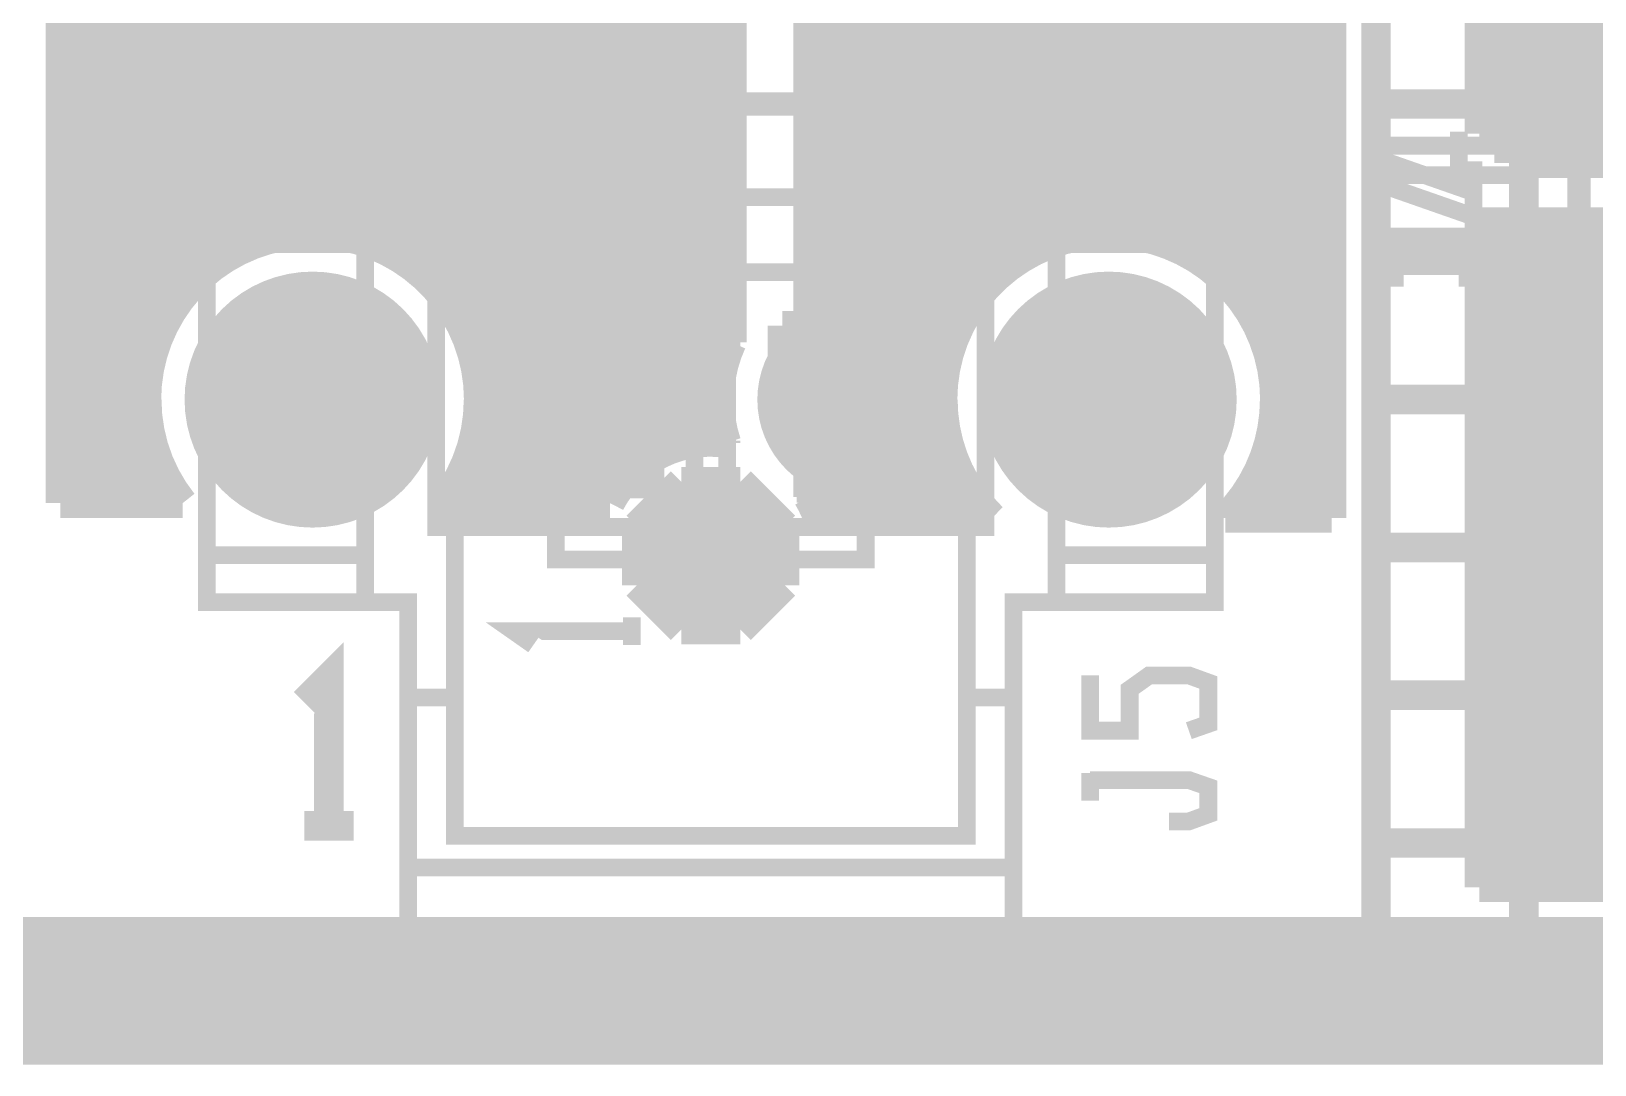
# Model space of a CAD drawing. Extents: x -1 to 101, y -64 to 41.
# Drawn here: x 60.84 to 74.27, y -0.64 to 8.24 of the extents above; entities that cross this region are included whole.
import ezdxf

# ---------------------------------------------------------------- set-up
doc = ezdxf.new("R2010")
doc.units = 0
doc.header["$MEASUREMENT"] = 0
doc.layers.get('0').update_dxf_attribs({"linetype": 'CONTINUOUS'})
for name, color, linetype in [('22-313-0_AST', 7, 'CONTINUOUS'), ('22-313-0_BOT', 7, 'CONTINUOUS'), ('22-313-0_DRD', 2, 'CONTINUOUS'), ('22-313-0_SMB', 4, 'CONTINUOUS'), ('22-313-0_SMT', 3, 'CONTINUOUS'), ('22-313-0_SST', 10, 'CONTINUOUS'), ('22-313-0_TOP', 14, 'CONTINUOUS'), ('THRUHOLE_NPT', 12, 'CONTINUOUS'), ('THRUHOLE_TAP', 11, 'CONTINUOUS')]:
    doc.layers.add(name, color=color, linetype=linetype)

# ---------------------------------------------------------------- blocks, each defined once
blk = doc.blocks.new('ROUND_13')
at = {"const_width": 0.65024}
blk.add_lwpolyline([(-0.32512, 0, 1), (0.32512, 0, 1)], format="xyb", close=True, dxfattribs=at)
blk = doc.blocks.new('ROUND_16')
at = {"const_width": 0.84963}
blk.add_lwpolyline([(-0.424814, 0, 1), (0.424814, 0, 1)], format="xyb", close=True, dxfattribs=at)
blk = doc.blocks.new('SQUARE_17')
blk.add_solid([(0.84963, 0.84963), (0.84963, -0.84963), (-0.84963, 0.84963), (-0.84963, -0.84963)])
blk = doc.blocks.new('ROUND_22')
at = {"const_width": 1.09982}
blk.add_lwpolyline([(-0.54991, 0, 1), (0.54991, 0, 1)], format="xyb", close=True, dxfattribs=at)
blk = doc.blocks.new('ROUND_43')
at = {"const_width": 0.35052}
blk.add_lwpolyline([(-0.17526, 0, 1), (0.17526, 0, 1)], format="xyb", close=True, dxfattribs=at)
blk = doc.blocks.new('ROUND_60')
at = {"const_width": 0.10033}
blk.add_lwpolyline([(-0.050164, 0, 1), (0.050164, 0, 1)], format="xyb", close=True, dxfattribs=at)
blk = doc.blocks.new('ROUND_11')
at = {"const_width": 0.59944}
blk.add_lwpolyline([(-0.29972, 0, 1), (0.29972, 0, 1)], format="xyb", close=True, dxfattribs=at)
blk = doc.blocks.new('ROUND_33')
at = {"const_width": 0.8001}
blk.add_lwpolyline([(-0.40005, 0, 1), (0.40005, 0, 1)], format="xyb", close=True, dxfattribs=at)

msp = doc.modelspace()

# ---------------------------------------------------------------- linework, layer by layer
at = {"layer": '22-313-0_AST'}
for points, const_width in [([(0, 39.99992), (0, 0), (99.949, 0), (99.949, 39.99992), (0, 39.99992)], 1.27), ([(61.087, 12.7), (69.342, 12.7), (69.342, 7.62), (61.087, 7.62), (61.087, 12.7)], 0.20066), ([(74.13498, 2.1844), (79.53502, 2.1844), (79.53502, 11.7856), (74.13498, 11.7856), (74.13498, 2.1844)], 0.20066), ([(73.2282, 7.12724), (73.2282, 6.65226), (72.55256, 6.88848), (72.55256, 7.00786), (73.56856, 7.00786)], 0.1524), ([(63.70574, 6.41604), (62.3443, 6.41604), (62.3443, 3.74396), (62.3443, 3.3401), (63.70574, 3.3401), (63.70574, 6.8199), (62.3443, 6.8199), (62.3443, 6.41604)], 0.1524), ([(63.70574, 6.8199), (69.64426, 6.8199)], 0.1524), ([(69.64426, 6.41604), (71.0057, 6.41604), (71.0057, 6.8199), (69.64426, 6.8199), (69.64426, 3.3401), (69.27596, 3.3401), (69.27596, 2.51968), (68.87464, 2.51968), (68.87464, 1.33096), (64.47536, 1.33096), (64.47536, 2.51968), (64.07404, 2.51968), (64.07404, 1.05918), (69.27596, 1.05918), (69.27596, 2.51968)], 0.1524), ([(71.0057, 3.74396), (71.0057, 6.41604)], 0.1524), ([(72.55256, 6.28904), (72.55256, 6.05028)], 0.1524), ([(64.47536, 2.51968), (64.47536, 3.98526), (64.31534, 3.98526), (64.31534, 6.17474), (69.03466, 6.17474), (69.03466, 3.98526), (68.87464, 3.98526), (68.00596, 3.98526), (66.8147, 3.98526), (66.8147, 4.8641), (66.8147, 5.46354), (66.5353, 5.46354), (66.5353, 4.8641), (66.8147, 4.8641)], 0.1524), ([(66.5353, 5.46354), (66.5353, 6.17474)], 0.1524), ([(66.8147, 5.46354), (66.8147, 6.17474)], 0.1524), ([(73.2282, 5.87248), (73.39838, 5.87248), (73.56856, 5.93344), (73.56856, 6.16966), (73.39838, 6.22808), (72.55256, 6.22808)], 0.1524), ([(65.10782, 4.7625), (65.74282, 4.7625), (65.74282, 5.3975), (65.59296, 5.24764), (65.25768, 5.24764), (65.10782, 5.3975), (65.10782, 4.7625), (65.25768, 4.91236), (65.25768, 5.24764)], 0.1524), ([(65.74282, 5.3975), (65.10782, 5.3975)], 0.1524), ([(68.09232, 4.91236), (68.24218, 4.7625), (67.60718, 4.7625), (67.75704, 4.91236), (68.09232, 4.91236), (68.09232, 5.24764), (68.24218, 5.3975), (67.60718, 5.3975), (67.75704, 5.24764), (68.09232, 5.24764)], 0.1524), ([(67.60718, 5.3975), (67.60718, 4.7625)], 0.1524), ([(68.24218, 5.3975), (68.24218, 4.7625)], 0.1524), ([(65.59296, 4.91236), (65.59296, 5.24764)], 0.1524), ([(67.75704, 4.91236), (67.75704, 5.24764)], 0.1524), ([(65.74282, 4.7625), (65.59296, 4.91236), (65.25768, 4.91236)], 0.1524), ([(64.47536, 3.98526), (65.34404, 3.98526), (66.5353, 3.98526), (66.5353, 4.8641)], 0.1524), ([(68.00596, 3.98526), (68.00596, 3.70586), (65.34404, 3.70586), (65.34404, 3.98526)], 0.1524), ([(68.87464, 2.51968), (68.87464, 3.98526)], 0.1524), ([(63.70574, 3.74396), (62.3443, 3.74396)], 0.1524), ([(69.64426, 3.74396), (71.0057, 3.74396), (71.0057, 3.3401), (69.64426, 3.3401)], 0.1524), ([(64.07404, 2.51968), (64.07404, 3.3401), (63.70574, 3.3401)], 0.1524), ([(63.39332, 1.41732), (63.39332, 2.68732), (63.1825, 2.4765)], 0.254), ([(70.78218, 2.2352), (70.94982, 2.29362), (70.94982, 2.64922), (70.78218, 2.71018), (70.44182, 2.71018), (70.27418, 2.5908), (70.27418, 2.2352), (69.93382, 2.2352), (69.93382, 2.71018)], 0.1524), ([(69.93382, 1.87198), (69.93382, 1.63322)], 0.1524), ([(70.612, 1.45542), (70.78218, 1.45542), (70.94982, 1.51638), (70.94982, 1.7526), (70.78218, 1.81102), (69.93382, 1.81102)], 0.1524), ([(63.60668, 1.41732), (63.1825, 1.41732)], 0.254), ([(69.27596, 1.05918), (69.27596, 0.48006), (64.07404, 0.48006), (64.07404, 1.05918)], 0.1524)]:
    msp.add_lwpolyline(points, dxfattribs=dict(at, const_width=const_width))
at = {"layer": '22-313-0_BOT', "const_width": 0.254}
for points in [[(96.139, 24.511), (91.186, 24.511), (91.186, 15.748), (86.233, 10.795), (86.233, 8.255), (84.582, 6.604), (73.279, 6.604), (73.279, 0.889)], [(90.424, 24.511), (83.947, 24.511), (83.947, 18.161), (79.756, 13.97), (73.279, 13.97), (73.279, 7.366)], [(73.5076, 13.97), (73.5076, 7.366)], [(73.7362, 13.97), (73.7362, 7.366)], [(73.9648, 13.97), (73.9648, 7.366)], [(74.1934, 13.97), (74.1934, 7.366)], [(61.1378, 12.319), (61.1378, 4.191)], [(61.3156, 12.319), (61.3156, 4.191)], [(61.5442, 12.319), (61.5442, 4.191)], [(61.7728, 12.319), (61.7728, 4.191)], [(62.0014, 12.319), (62.0014, 5.76072)], [(62.23, 12.319), (62.23, 6.07314)], [(62.4586, 12.319), (62.4586, 6.26364)], [(62.6872, 12.319), (62.6872, 6.3881)], [(62.9158, 12.319), (62.9158, 6.4643)], [(63.1444, 12.319), (63.1444, 6.5024)], [(63.373, 12.319), (63.373, 6.5024)], [(63.6016, 12.319), (63.6016, 6.4643)], [(63.8302, 12.319), (63.8302, 6.38556)], [(64.0588, 12.319), (64.0588, 6.25856)], [(64.2874, 12.319), (64.2874, 6.06298)], [(64.516, 12.319), (64.516, 5.74548)], [(64.7446, 12.319), (64.7446, 4.191)], [(64.9732, 12.319), (64.9732, 4.191)], [(65.2018, 12.319), (65.2018, 4.191)], [(65.4304, 12.319), (65.4304, 4.191)], [(65.659, 12.319), (65.659, 4.191)], [(65.8876, 12.319), (65.8876, 4.31546)], [(66.1162, 12.319), (66.1162, 4.53898)], [(66.3448, 12.319), (66.3448, 4.65836)], [(66.5734, 12.319), (66.5734, 4.70916)], [(66.802, 12.319), (66.802, 5.43306)], [(66.85534, 12.319), (66.85534, 5.57276)], [(67.51066, 12.319), (67.51066, 4.24434)], [(67.5386, 12.319), (67.5386, 4.19354)], [(67.7672, 12.319), (67.7672, 4.064)], [(67.9958, 12.319), (67.9958, 4.064)], [(68.2244, 12.319), (68.2244, 4.064)], [(68.453, 12.319), (68.453, 4.064)], [(68.6816, 12.319), (68.6816, 5.27558)], [(68.9102, 12.319), (68.9102, 5.87502)], [(69.1388, 12.319), (69.1388, 6.13918)], [(69.3674, 12.319), (69.3674, 6.30682)], [(69.596, 12.319), (69.596, 6.41604)], [(69.8246, 12.319), (69.8246, 6.47954)], [(70.0532, 12.319), (70.0532, 6.50494)], [(70.2818, 12.319), (70.2818, 6.49478)], [(70.5104, 9.398), (70.5104, 6.44398)], [(70.739, 9.398), (70.739, 6.35254)], [(70.9676, 9.398), (70.9676, 6.20776)], [(71.1962, 9.398), (71.1962, 5.98678)], [(71.4248, 9.398), (71.4248, 5.59562)], [(71.6534, 9.398), (71.6534, 4.064)], [(71.882, 9.398), (71.882, 4.064)], [(72.009, 9.398), (72.009, 4.064)], [(66.85534, 8.3058), (61.1378, 8.3058)], [(72.009, 8.3312), (67.51066, 8.3312)], [(85.2424, 8.2804), (73.279, 8.2804)], [(66.85534, 8.0772), (61.1378, 8.0772)], [(72.009, 8.1026), (67.51066, 8.1026)], [(85.0138, 8.0518), (73.279, 8.0518)], [(66.85534, 7.8486), (61.1378, 7.8486)], [(72.009, 7.874), (67.51066, 7.874)], [(84.7852, 7.8232), (73.279, 7.8232)], [(66.85534, 7.62), (61.1378, 7.62)], [(72.009, 7.6454), (67.51066, 7.6454)], [(84.5566, 7.5946), (73.279, 7.5946)], [(72.009, 7.4168), (67.51066, 7.4168)], [(66.85534, 7.3914), (61.1378, 7.3914)], [(73.406, 7.366), (73.279, 7.366)], [(84.328, 7.366), (73.406, 7.366)], [(66.85534, 7.1628), (61.1378, 7.1628)], [(72.009, 7.1882), (67.51066, 7.1882)], [(66.85534, 6.9342), (61.1378, 6.9342)], [(72.009, 6.9596), (67.51066, 6.9596)], [(72.009, 6.731), (67.51066, 6.731)], [(66.85534, 6.7056), (61.1378, 6.7056)], [(73.5076, 6.604), (73.5076, 0.889)], [(73.7362, 6.604), (73.7362, 0.889)], [(73.9648, 6.604), (73.9648, 0.889)], [(74.1934, 6.604), (74.1934, 0.889)], [(62.96406, 6.477), (61.1378, 6.477)], [(66.85534, 6.477), (63.54318, 6.477)], [(69.98462, 6.5024), (67.51066, 6.5024)], [(72.009, 6.5024), (70.20306, 6.5024)], [(90.424, 6.3754), (73.279, 6.3754)], [(62.43574, 6.2484), (61.1378, 6.2484)], [(66.85534, 6.2484), (64.0715, 6.2484)], [(69.31406, 6.2738), (67.51066, 6.2738)], [(72.009, 6.2738), (70.87616, 6.2738)], [(90.424, 6.1468), (73.279, 6.1468)], [(62.18174, 6.0198), (61.1378, 6.0198)], [(66.85534, 6.0198), (64.32804, 6.0198)], [(69.04482, 6.0452), (67.51066, 6.0452)], [(72.009, 6.0452), (71.1454, 6.0452)], [(90.424, 5.9182), (73.279, 5.9182)], [(62.01664, 5.7912), (61.1378, 5.7912)], [(66.85534, 5.7912), (64.4906, 5.7912)], [(68.8721, 5.8166), (67.51066, 5.8166)], [(72.009, 5.8166), (71.31558, 5.8166)], [(90.424, 5.6896), (73.279, 5.6896)], [(61.9125, 5.5626), (61.1378, 5.5626)], [(66.85026, 5.5626), (64.59728, 5.5626)], [(68.76034, 5.588), (67.51066, 5.588)], [(72.009, 5.588), (71.42734, 5.588)], [(90.424, 5.461), (73.279, 5.461)], [(61.849, 5.334), (61.1378, 5.334)], [(66.77406, 5.334), (64.65824, 5.334)], [(68.6943, 5.3594), (67.51066, 5.3594)], [(72.009, 5.3594), (71.49338, 5.3594)], [(68.6689, 5.1308), (67.51066, 5.1308)], [(72.009, 5.1308), (71.51878, 5.1308)], [(90.424, 5.2324), (73.279, 5.2324)], [(61.82868, 5.1054), (61.1378, 5.1054)], [(66.74866, 5.1054), (64.6811, 5.1054)], [(90.424, 5.0038), (73.279, 5.0038)], [(61.84138, 4.8768), (61.1378, 4.8768)], [(66.7639, 4.8768), (64.66586, 4.8768)], [(68.67906, 4.9022), (67.51066, 4.9022)], [(68.6816, 4.88442), (68.6816, 4.064)], [(72.009, 4.9022), (71.50862, 4.9022)], [(66.802, 4.72694), (66.802, 4.70662)], [(90.424, 4.7752), (73.279, 4.7752)], [(61.89472, 4.6482), (61.1378, 4.6482)], [(66.31686, 4.6482), (64.61252, 4.6482)], [(68.72732, 4.6736), (67.51066, 4.6736)], [(72.009, 4.6736), (71.4629, 4.6736)], [(68.81622, 4.445), (67.51066, 4.445)], [(72.009, 4.445), (71.37146, 4.445)], [(71.4248, 4.56438), (71.4248, 4.064)], [(90.424, 4.5466), (73.279, 4.5466)], [(61.9887, 4.4196), (61.1378, 4.4196)], [(62.0014, 4.39674), (62.0014, 4.191)], [(64.516, 4.41452), (64.516, 4.191)], [(65.97396, 4.4196), (64.51854, 4.4196)], [(90.424, 4.318), (73.279, 4.318)], [(62.13856, 4.191), (61.1378, 4.191)], [(65.80886, 4.191), (64.36868, 4.191)], [(68.95846, 4.2164), (67.5259, 4.2164)], [(68.9102, 4.28498), (68.9102, 4.064)], [(71.1962, 4.17322), (71.1962, 4.064)], [(72.009, 4.2164), (71.22922, 4.2164)], [(69.09308, 4.064), (67.59448, 4.064)], [(72.009, 4.064), (71.0946, 4.064)], [(90.424, 4.0894), (73.279, 4.0894)], [(90.424, 3.8608), (73.279, 3.8608)], [(90.424, 3.6322), (73.279, 3.6322)], [(90.424, 3.4036), (73.279, 3.4036)], [(90.424, 3.175), (73.279, 3.175)], [(90.424, 2.9464), (73.279, 2.9464)], [(90.424, 2.7178), (73.279, 2.7178)], [(90.424, 2.4892), (73.279, 2.4892)], [(90.424, 2.2606), (73.279, 2.2606)], [(90.424, 2.032), (73.279, 2.032)], [(90.424, 1.8034), (73.279, 1.8034)], [(90.424, 1.5748), (73.279, 1.5748)], [(90.424, 1.3462), (73.279, 1.3462)], [(90.424, 1.1176), (73.279, 1.1176)], [(90.424, 0.889), (73.279, 0.889)]]:
    msp.add_lwpolyline(points, dxfattribs=at)
for points in [[(63.25362, 6.50748, 0.4142136), (61.82614, 5.08)], [(64.6811, 5.08, 0.4142136), (63.25362, 6.50748)], [(70.09384, 6.50748, 0.4142136), (68.66636, 5.08)], [(71.52132, 5.08, 0.4142136), (70.09384, 6.50748)], [(66.85534, 5.57276, 0.1083726), (66.74727, 5.08)], [(61.82868, 5.08, 0.1698742), (62.13944, 4.1917)], [(64.36868, 4.191, 0.1698743), (64.67969, 5.08)], [(66.74866, 5.08, 0.0807832), (66.80926, 4.70735)], [(68.6689, 5.08, 0.200877), (69.0939, 4.06483)], [(71.0946, 4.064, 0.200877), (71.51994, 5.08)], [(66.675, 4.71678, 0.2793737), (65.80886, 4.191)], [(66.80708, 4.70662, 0.0339242), (66.675, 4.71559)], [(67.59448, 4.064, 0.0510734), (67.50949, 4.24363)]]:
    msp.add_lwpolyline(points, format="xyb", dxfattribs=at)
at = {"layer": '22-313-0_DRD'}
for points, const_width in [([(0, 39.99992), (0, 0), (99.949, 0), (99.949, 39.99992), (0, 39.99992)], 1.27), ([(72.39, 10.16), (72.39, 7.62)], 0.254), ([(73.66, 10.16), (73.66, 7.62)], 0.254), ([(72.39, 8.89), (72.39, 6.35)], 0.254), ([(73.66, 8.89), (73.66, 6.35)], 0.254), ([(73.66, 8.89), (73.66, 6.35)], 0.254), ([(72.39, 7.62), (72.39, 5.08)], 0.254), ([(74.93, 7.62), (72.39, 7.62)], 0.254), ([(74.93, 7.62), (72.39, 7.62)], 0.254), ([(72.39, 7.62), (74.93, 7.62)], 0.254), ([(73.66, 7.62), (73.66, 5.08)], 0.254), ([(76.2, 7.62), (73.66, 7.62)], 0.254), ([(73.66, 7.62), (73.66, 5.08)], 0.254), ([(76.2, 7.62), (73.66, 7.62)], 0.254), ([(74.93, 6.35), (72.39, 6.35)], 0.254), ([(72.39, 6.35), (72.39, 3.81)], 0.254), ([(74.93, 6.35), (72.39, 6.35)], 0.254), ([(72.39, 6.35), (74.93, 6.35)], 0.254), ([(76.2, 6.35), (73.66, 6.35)], 0.254), ([(73.66, 6.35), (73.66, 3.81)], 0.254), ([(73.66, 6.35), (76.2, 6.35)], 0.254), ([(62.99962, 5.715), (62.61862, 5.334)], 0.254), ([(63.50762, 5.715), (62.99962, 5.715)], 0.254), ([(63.88862, 5.334), (63.50762, 5.715)], 0.254), ([(64.79032, 5.715), (64.79032, 5.08)], 0.254), ([(65.42532, 5.715), (64.79032, 5.715)], 0.254), ([(65.42532, 4.445), (65.42532, 5.715)], 0.254), ([(67.28968, 5.715), (67.28968, 5.08)], 0.254), ([(67.92468, 5.715), (67.28968, 5.715)], 0.254), ([(67.92468, 4.445), (67.92468, 5.715)], 0.254), ([(69.83984, 5.715), (69.45884, 5.334)], 0.254), ([(70.34784, 5.715), (69.83984, 5.715)], 0.254), ([(70.72884, 5.334), (70.34784, 5.715)], 0.254), ([(62.99962, 5.461), (62.99962, 5.334)], 0.254), ([(63.12662, 5.461), (62.99962, 5.461)], 0.254), ([(63.12662, 5.334), (63.12662, 5.461)], 0.254), ([(63.38062, 5.461), (63.38062, 5.334)], 0.254), ([(63.50762, 5.461), (63.38062, 5.461)], 0.254), ([(63.50762, 5.334), (63.50762, 5.461)], 0.254), ([(69.83984, 5.461), (69.83984, 5.334)], 0.254), ([(69.96684, 5.461), (69.83984, 5.461)], 0.254), ([(69.96684, 5.334), (69.96684, 5.461)], 0.254), ([(70.22084, 5.461), (70.22084, 5.334)], 0.254), ([(70.34784, 5.461), (70.22084, 5.461)], 0.254), ([(70.34784, 5.334), (70.34784, 5.461)], 0.254), ([(62.61862, 5.334), (62.61862, 4.826)], 0.254), ([(62.99962, 5.334), (63.12662, 5.334)], 0.254), ([(63.38062, 5.334), (63.50762, 5.334)], 0.254), ([(63.88862, 4.826), (63.88862, 5.334)], 0.254), ([(69.45884, 5.334), (69.45884, 4.826)], 0.254), ([(69.83984, 5.334), (69.96684, 5.334)], 0.254), ([(70.22084, 5.334), (70.34784, 5.334)], 0.254), ([(70.72884, 4.826), (70.72884, 5.334)], 0.254), ([(64.79032, 5.08), (66.06032, 5.08)], 0.254), ([(66.06032, 5.08), (66.06032, 4.445)], 0.254), ([(67.28968, 5.08), (68.55968, 5.08)], 0.254), ([(68.55968, 5.08), (68.55968, 4.445)], 0.254), ([(72.39, 5.08), (74.93, 5.08)], 0.254), ([(74.93, 5.08), (72.39, 5.08)], 0.254), ([(72.39, 5.08), (72.39, 2.54)], 0.254), ([(74.93, 5.08), (72.39, 5.08)], 0.254), ([(73.66, 5.08), (76.2, 5.08)], 0.254), ([(73.66, 5.08), (73.66, 2.54)], 0.254), ([(63.12662, 4.699), (62.87262, 4.953)], 0.254), ([(63.63462, 4.953), (63.38062, 4.699)], 0.254), ([(69.96684, 4.699), (69.71284, 4.953)], 0.254), ([(70.47484, 4.953), (70.22084, 4.699)], 0.254), ([(62.61862, 4.826), (62.99962, 4.445)], 0.254), ([(63.50762, 4.445), (63.88862, 4.826)], 0.254), ([(69.45884, 4.826), (69.83984, 4.445)], 0.254), ([(70.34784, 4.445), (70.72884, 4.826)], 0.254), ([(63.38062, 4.699), (63.12662, 4.699)], 0.254), ([(70.22084, 4.699), (69.96684, 4.699)], 0.254), ([(62.99962, 4.445), (63.50762, 4.445)], 0.254), ([(66.06032, 4.445), (65.42532, 4.445)], 0.254), ([(68.55968, 4.445), (67.92468, 4.445)], 0.254), ([(69.83984, 4.445), (70.34784, 4.445)], 0.254), ([(66.421, 4.37388), (66.04, 3.99288)], 0.254), ([(66.929, 4.37388), (66.421, 4.37388)], 0.254), ([(67.31, 3.99288), (66.929, 4.37388)], 0.254), ([(66.04, 3.99288), (66.04, 3.48488)], 0.254), ([(67.31, 3.48488), (67.31, 3.99288)], 0.254), ([(72.39, 3.81), (74.93, 3.81)], 0.254), ([(74.93, 3.81), (72.39, 3.81)], 0.254), ([(72.39, 3.81), (72.39, 1.27)], 0.254), ([(74.93, 3.81), (72.39, 3.81)], 0.254), ([(73.66, 3.81), (73.66, 1.27)], 0.254), ([(66.04, 3.48488), (66.421, 3.10388)], 0.254), ([(66.929, 3.10388), (67.31, 3.48488)], 0.254), ([(66.421, 3.10388), (66.929, 3.10388)], 0.254), ([(72.39, 2.54), (74.93, 2.54)], 0.254), ([(74.93, 2.54), (72.39, 2.54)], 0.254), ([(72.39, 2.54), (72.39, 0)], 0.254), ([(74.93, 2.54), (72.39, 2.54)], 0.254), ([(73.66, 2.54), (73.66, 0)], 0.254), ([(73.66, 2.54), (73.66, 0)], 0.254), ([(76.2, 2.54), (73.66, 2.54)], 0.254), ([(72.39, 1.27), (74.93, 1.27)], 0.254), ([(74.93, 1.27), (72.39, 1.27)], 0.254), ([(76.2, 1.27), (73.66, 1.27)], 0.254), ([(72.39, 0), (74.93, 0)], 0.254), ([(73.66, 0), (76.2, 0)], 0.254)]:
    msp.add_lwpolyline(points, dxfattribs=dict(at, const_width=const_width))
at = {"layer": '22-313-0_SMB', "const_width": 0.254}
for points in [[(89.916, 24.13), (84.582, 24.13), (84.582, 17.907), (79.883, 13.208), (74.041, 13.208), (74.041, 8.001)], [(91.567, 24.003), (91.567, 15.367), (86.614, 10.414), (86.614, 7.62), (85.217, 6.223), (73.914, 6.223), (73.914, 1.143)], [(74.1426, 13.208), (74.1426, 8.001)], [(74.3712, 13.208), (74.3712, 8.001)], [(84.5312, 8.3312), (74.041, 8.3312)], [(84.3026, 8.1026), (74.041, 8.1026)], [(84.201, 8.001), (74.041, 8.001)], [(74.0156, 6.223), (74.0156, 1.143)], [(74.2442, 6.223), (74.2442, 1.143)], [(89.916, 6.0452), (73.914, 6.0452)], [(89.916, 5.8166), (73.914, 5.8166)], [(89.916, 5.588), (73.914, 5.588)], [(89.916, 5.3594), (73.914, 5.3594)], [(89.916, 5.1308), (73.914, 5.1308)], [(89.916, 4.9022), (73.914, 4.9022)], [(89.916, 4.6736), (73.914, 4.6736)], [(89.916, 4.445), (73.914, 4.445)], [(89.916, 4.2164), (73.914, 4.2164)], [(89.916, 3.9878), (73.914, 3.9878)], [(89.916, 3.7592), (73.914, 3.7592)], [(89.916, 3.5306), (73.914, 3.5306)], [(89.916, 3.302), (73.914, 3.302)], [(89.916, 3.0734), (73.914, 3.0734)], [(89.916, 2.8448), (73.914, 2.8448)], [(89.916, 2.6162), (73.914, 2.6162)], [(89.916, 2.3876), (73.914, 2.3876)], [(89.916, 2.159), (73.914, 2.159)], [(89.916, 1.9304), (73.914, 1.9304)], [(89.916, 1.7018), (73.914, 1.7018)], [(89.916, 1.4732), (73.914, 1.4732)], [(89.916, 1.2446), (73.914, 1.2446)], [(89.916, 1.143), (73.914, 1.143)]]:
    msp.add_lwpolyline(points, dxfattribs=at)
at = {"layer": '22-313-0_SST'}
for points, const_width in [([(61.087, 12.7), (69.342, 12.7), (69.342, 7.62), (61.087, 7.62), (61.087, 12.7)], 0.20066), ([(74.13498, 2.1844), (79.53502, 2.1844), (79.53502, 11.7856), (74.13498, 11.7856), (74.13498, 2.1844)], 0.20066), ([(73.1012, 7.38124), (73.1012, 6.90626), (72.42556, 7.14248), (72.42556, 7.26186), (73.44156, 7.26186)], 0.1524), ([(63.70574, 6.41604), (62.3443, 6.41604), (62.3443, 3.74396), (62.3443, 3.3401), (63.70574, 3.3401), (63.70574, 6.8199), (62.3443, 6.8199), (62.3443, 6.41604)], 0.1524), ([(63.70574, 6.8199), (69.64426, 6.8199)], 0.1524), ([(69.64426, 6.41604), (71.0057, 6.41604), (71.0057, 6.8199), (69.64426, 6.8199), (69.64426, 3.3401), (69.27596, 3.3401), (69.27596, 2.51968), (68.87464, 2.51968), (68.87464, 1.33096), (64.47536, 1.33096), (64.47536, 2.51968), (64.07404, 2.51968), (64.07404, 1.05918), (69.27596, 1.05918), (69.27596, 2.51968)], 0.1524), ([(72.42556, 6.54304), (72.42556, 6.30428)], 0.1524), ([(71.0057, 3.74396), (71.0057, 6.41604)], 0.1524), ([(73.1012, 6.12648), (73.27138, 6.12648), (73.44156, 6.18744), (73.44156, 6.42366), (73.27138, 6.48208), (72.42556, 6.48208)], 0.1524), ([(64.47536, 2.51968), (64.47536, 3.98526), (64.31534, 3.98526), (64.31534, 6.17474), (69.03466, 6.17474), (69.03466, 3.98526), (68.87464, 3.98526), (68.00596, 3.98526), (66.8147, 3.98526), (66.8147, 4.8641), (66.8147, 5.46354), (66.5353, 5.46354), (66.5353, 4.8641), (66.8147, 4.8641)], 0.1524), ([(66.5353, 5.46354), (66.5353, 6.17474)], 0.1524), ([(66.8147, 5.46354), (66.8147, 6.17474)], 0.1524), ([(65.10782, 4.7625), (65.74282, 4.7625), (65.74282, 5.3975), (65.59296, 5.24764), (65.25768, 5.24764), (65.10782, 5.3975), (65.10782, 4.7625), (65.25768, 4.91236), (65.25768, 5.24764)], 0.1524), ([(65.74282, 5.3975), (65.10782, 5.3975)], 0.1524), ([(68.09232, 4.91236), (68.24218, 4.7625), (67.60718, 4.7625), (67.75704, 4.91236), (68.09232, 4.91236), (68.09232, 5.24764), (68.24218, 5.3975), (67.60718, 5.3975), (67.75704, 5.24764), (68.09232, 5.24764)], 0.1524), ([(67.60718, 5.3975), (67.60718, 4.7625)], 0.1524), ([(68.24218, 5.3975), (68.24218, 4.7625)], 0.1524), ([(65.59296, 4.91236), (65.59296, 5.24764)], 0.1524), ([(67.75704, 4.91236), (67.75704, 5.24764)], 0.1524), ([(65.74282, 4.7625), (65.59296, 4.91236), (65.25768, 4.91236)], 0.1524), ([(64.47536, 3.98526), (65.34404, 3.98526), (66.5353, 3.98526), (66.5353, 4.8641)], 0.1524), ([(68.00596, 3.98526), (68.00596, 3.70586), (65.34404, 3.70586), (65.34404, 3.98526)], 0.1524), ([(68.87464, 2.51968), (68.87464, 3.98526)], 0.1524), ([(63.70574, 3.74396), (62.3443, 3.74396)], 0.1524), ([(69.64426, 3.74396), (71.0057, 3.74396), (71.0057, 3.3401), (69.64426, 3.3401)], 0.1524), ([(64.07404, 2.51968), (64.07404, 3.3401), (63.70574, 3.3401)], 0.1524), ([(65.99682, 3.20802), (65.99682, 2.9718)], 0.1524), ([(65.99682, 3.09118), (64.98082, 3.09118), (65.151, 2.9718)], 0.1524), ([(70.78218, 2.2352), (70.94982, 2.29362), (70.94982, 2.64922), (70.78218, 2.71018), (70.44182, 2.71018), (70.27418, 2.5908), (70.27418, 2.2352), (69.93382, 2.2352), (69.93382, 2.71018)], 0.1524), ([(69.93382, 1.87198), (69.93382, 1.63322)], 0.1524), ([(70.612, 1.45542), (70.78218, 1.45542), (70.94982, 1.51638), (70.94982, 1.7526), (70.78218, 1.81102), (69.93382, 1.81102)], 0.1524), ([(69.27596, 1.05918), (69.27596, 0.48006), (64.07404, 0.48006), (64.07404, 1.05918)], 0.1524)]:
    msp.add_lwpolyline(points, dxfattribs=dict(at, const_width=const_width))
at = {"layer": '22-313-0_TOP'}
for points, const_width in [([(96.901, 24.511), (91.186, 24.511), (91.186, 15.748), (86.233, 10.795), (86.233, 8.255), (84.455, 6.477), (73.279, 6.477), (73.279, 0.889)], 0.254), ([(73.533, 12.37234), (73.533, 7.112)], 0.254), ([(73.7616, 12.37234), (73.7616, 7.112)], 0.254), ([(73.9902, 12.37234), (73.9902, 7.112)], 0.254), ([(74.2188, 12.37234), (74.2188, 7.112)], 0.254), ([(61.087, 12.319), (61.087, 4.318)], 0.254), ([(61.3156, 12.319), (61.3156, 4.191)], 0.254), ([(61.34862, 12.319), (61.34862, 7.93242)], 0.254), ([(69.3674, 12.319), (69.3674, 6.30682)], 0.254), ([(69.596, 12.319), (69.596, 6.41604)], 0.254), ([(69.8246, 12.319), (69.8246, 6.47954)], 0.254), ([(70.0532, 12.319), (70.0532, 6.50494)], 0.254), ([(70.2818, 12.319), (70.2818, 6.49478)], 0.254), ([(64.10452, 7.93242), (64.10452, 10.16)], 0.254), ([(69.23024, 10.11174), (69.23024, 7.98322)], 0.254), ([(70.5104, 9.398), (70.5104, 6.44398)], 0.254), ([(70.739, 9.398), (70.739, 6.35254)], 0.254), ([(70.9676, 9.398), (70.9676, 6.20776)], 0.254), ([(71.1962, 9.398), (71.1962, 5.98678)], 0.254), ([(71.4248, 9.398), (71.4248, 5.59562)], 0.254), ([(71.6534, 9.398), (71.6534, 4.064)], 0.254), ([(71.882, 9.398), (71.882, 4.064)], 0.254), ([(72.009, 9.398), (72.009, 4.064)], 0.254), ([(68.23456, 9.11098), (67.92468, 8.8011), (67.92468, 5.08)], 0.3048), ([(68.23456, 7.98322), (68.23456, 9.11098)], 0.254), ([(61.34862, 8.3058), (61.087, 8.3058)], 0.254), ([(72.009, 8.3312), (69.23024, 8.3312)], 0.254), ([(85.217, 8.255), (73.533, 8.255)], 0.254), ([(61.34862, 8.0772), (61.087, 8.0772)], 0.254), ([(72.009, 8.1026), (69.23024, 8.1026)], 0.254), ([(69.23024, 7.98322), (67.51066, 7.98322)], 0.254), ([(67.51066, 7.98322), (67.51066, 4.24434)], 0.254), ([(67.5386, 7.98322), (67.5386, 4.19354)], 0.254), ([(67.7672, 7.98322), (67.7672, 4.064)], 0.254), ([(67.9958, 7.98322), (67.9958, 4.064)], 0.254), ([(68.2244, 7.98322), (68.2244, 4.064)], 0.254), ([(68.453, 7.98322), (68.453, 4.064)], 0.254), ([(68.6816, 7.98322), (68.6816, 5.27558)], 0.254), ([(68.9102, 7.98322), (68.9102, 5.87502)], 0.254), ([(69.1388, 7.98322), (69.1388, 6.13918)], 0.254), ([(84.9884, 8.0264), (73.533, 8.0264)], 0.254), ([(66.85534, 7.8486), (61.087, 7.8486)], 0.254), ([(66.85534, 7.93242), (61.34862, 7.93242)], 0.254), ([(61.5442, 7.93242), (61.5442, 4.191)], 0.254), ([(61.7728, 7.93242), (61.7728, 4.191)], 0.254), ([(62.0014, 7.93242), (62.0014, 5.76072)], 0.254), ([(62.23, 7.93242), (62.23, 6.07314)], 0.254), ([(62.4586, 7.93242), (62.4586, 6.26364)], 0.254), ([(62.6872, 7.93242), (62.6872, 6.3881)], 0.254), ([(62.9158, 7.93242), (62.9158, 6.4643)], 0.254), ([(63.1444, 7.93242), (63.1444, 6.5024)], 0.254), ([(63.373, 7.93242), (63.373, 6.5024)], 0.254), ([(63.6016, 7.93242), (63.6016, 6.4643)], 0.254), ([(63.8302, 7.93242), (63.8302, 6.38556)], 0.254), ([(64.0588, 7.93242), (64.0588, 6.25856)], 0.254), ([(64.2874, 7.93242), (64.2874, 6.06298)], 0.254), ([(64.516, 7.93242), (64.516, 5.74548)], 0.254), ([(64.7446, 7.93242), (64.7446, 4.191)], 0.254), ([(64.9732, 7.93242), (64.9732, 4.191)], 0.254), ([(65.2018, 7.93242), (65.2018, 4.191)], 0.254), ([(65.4304, 7.93242), (65.4304, 4.191)], 0.254), ([(65.659, 7.93242), (65.659, 4.191)], 0.254), ([(65.8876, 7.93242), (65.8876, 4.31546)], 0.254), ([(66.1162, 7.93242), (66.1162, 4.53898)], 0.254), ([(66.3448, 7.93242), (66.3448, 4.65836)], 0.254), ([(66.5734, 7.93242), (66.5734, 4.70916)], 0.254), ([(66.802, 7.93242), (66.802, 5.43306)], 0.254), ([(66.85534, 7.93242), (66.85534, 5.57276)], 0.254), ([(72.009, 7.874), (67.51066, 7.874)], 0.254), ([(84.7598, 7.7978), (73.533, 7.7978)], 0.254), ([(66.85534, 7.62), (61.087, 7.62)], 0.254), ([(72.009, 7.6454), (67.51066, 7.6454)], 0.254), ([(84.5312, 7.5692), (73.533, 7.5692)], 0.254), ([(72.009, 7.4168), (67.51066, 7.4168)], 0.254), ([(66.85534, 7.3914), (61.087, 7.3914)], 0.254), ([(84.3026, 7.3406), (73.533, 7.3406)], 0.254), ([(66.85534, 7.1628), (61.087, 7.1628)], 0.254), ([(72.009, 7.1882), (67.51066, 7.1882)], 0.254), ([(76.327, 7.112), (73.533, 7.112)], 0.254), ([(66.85534, 6.9342), (61.087, 6.9342)], 0.254), ([(72.009, 6.9596), (67.51066, 6.9596)], 0.254), ([(72.009, 6.731), (67.51066, 6.731)], 0.254), ([(66.85534, 6.7056), (61.087, 6.7056)], 0.254), ([(62.96406, 6.477), (61.087, 6.477)], 0.254), ([(66.85534, 6.477), (63.54318, 6.477)], 0.254), ([(69.98462, 6.5024), (67.51066, 6.5024)], 0.254), ([(72.009, 6.5024), (70.20306, 6.5024)], 0.254), ([(73.5076, 6.477), (73.5076, 0.889)], 0.254), ([(73.7362, 6.477), (73.7362, 0.889)], 0.254), ([(73.9648, 6.477), (73.9648, 0.889)], 0.254), ([(74.1934, 6.477), (74.1934, 0.889)], 0.254), ([(90.424, 6.3754), (73.279, 6.3754)], 0.254), ([(62.43574, 6.2484), (61.087, 6.2484)], 0.254), ([(66.85534, 6.2484), (64.0715, 6.2484)], 0.254), ([(69.31406, 6.2738), (67.51066, 6.2738)], 0.254), ([(72.009, 6.2738), (70.87616, 6.2738)], 0.254), ([(90.424, 6.1468), (73.279, 6.1468)], 0.254), ([(62.18174, 6.0198), (61.087, 6.0198)], 0.254), ([(66.85534, 6.0198), (64.32804, 6.0198)], 0.254), ([(69.04482, 6.0452), (67.51066, 6.0452)], 0.254), ([(72.009, 6.0452), (71.1454, 6.0452)], 0.254), ([(90.424, 5.9182), (73.279, 5.9182)], 0.254), ([(62.01664, 5.7912), (61.087, 5.7912)], 0.254), ([(66.85534, 5.7912), (64.4906, 5.7912)], 0.254), ([(68.8721, 5.8166), (67.51066, 5.8166)], 0.254), ([(72.009, 5.8166), (71.31558, 5.8166)], 0.254), ([(90.424, 5.6896), (73.279, 5.6896)], 0.254), ([(61.9125, 5.5626), (61.087, 5.5626)], 0.254), ([(66.85026, 5.5626), (64.59728, 5.5626)], 0.254), ([(68.76034, 5.588), (67.51066, 5.588)], 0.254), ([(72.009, 5.588), (71.42734, 5.588)], 0.254), ([(90.424, 5.461), (73.279, 5.461)], 0.254), ([(61.849, 5.334), (61.087, 5.334)], 0.254), ([(66.77406, 5.334), (64.65824, 5.334)], 0.254), ([(68.6943, 5.3594), (67.51066, 5.3594)], 0.254), ([(72.009, 5.3594), (71.49338, 5.3594)], 0.254), ([(68.6689, 5.1308), (67.51066, 5.1308)], 0.254), ([(72.009, 5.1308), (71.51878, 5.1308)], 0.254), ([(90.424, 5.2324), (73.279, 5.2324)], 0.254), ([(61.82868, 5.1054), (61.087, 5.1054)], 0.254), ([(66.74866, 5.1054), (64.6811, 5.1054)], 0.254), ([(90.424, 5.0038), (73.279, 5.0038)], 0.254), ([(61.84138, 4.8768), (61.087, 4.8768)], 0.254), ([(66.7639, 4.8768), (64.66586, 4.8768)], 0.254), ([(68.67906, 4.9022), (67.51066, 4.9022)], 0.254), ([(68.6816, 4.88442), (68.6816, 4.064)], 0.254), ([(72.009, 4.9022), (71.50862, 4.9022)], 0.254), ([(66.802, 4.72694), (66.802, 4.70662)], 0.254), ([(90.424, 4.7752), (73.279, 4.7752)], 0.254), ([(61.89472, 4.6482), (61.087, 4.6482)], 0.254), ([(66.31686, 4.6482), (64.61252, 4.6482)], 0.254), ([(68.72732, 4.6736), (67.51066, 4.6736)], 0.254), ([(72.009, 4.6736), (71.4629, 4.6736)], 0.254), ([(68.81622, 4.445), (67.51066, 4.445)], 0.254), ([(72.009, 4.445), (71.37146, 4.445)], 0.254), ([(71.4248, 4.56438), (71.4248, 4.064)], 0.254), ([(90.424, 4.5466), (73.279, 4.5466)], 0.254), ([(61.9887, 4.4196), (61.087, 4.4196)], 0.254), ([(61.087, 4.318), (61.087, 4.191)], 0.254), ([(62.0014, 4.39674), (62.0014, 4.191)], 0.254), ([(64.516, 4.41452), (64.516, 4.191)], 0.254), ([(65.97396, 4.4196), (64.51854, 4.4196)], 0.254), ([(90.424, 4.318), (73.279, 4.318)], 0.254), ([(62.13856, 4.191), (61.087, 4.191)], 0.254), ([(65.80886, 4.191), (64.36868, 4.191)], 0.254), ([(68.95846, 4.2164), (67.5259, 4.2164)], 0.254), ([(68.9102, 4.28498), (68.9102, 4.064)], 0.254), ([(71.1962, 4.17322), (71.1962, 4.064)], 0.254), ([(72.009, 4.2164), (71.22922, 4.2164)], 0.254), ([(69.09308, 4.064), (67.59448, 4.064)], 0.254), ([(72.009, 4.064), (71.0946, 4.064)], 0.254), ([(90.424, 4.0894), (73.279, 4.0894)], 0.254), ([(90.424, 3.8608), (73.279, 3.8608)], 0.254), ([(90.424, 3.6322), (73.279, 3.6322)], 0.254), ([(90.424, 3.4036), (73.279, 3.4036)], 0.254), ([(90.424, 3.175), (73.279, 3.175)], 0.254), ([(90.424, 2.9464), (73.279, 2.9464)], 0.254), ([(90.424, 2.7178), (73.279, 2.7178)], 0.254), ([(90.424, 2.4892), (73.279, 2.4892)], 0.254), ([(90.424, 2.2606), (73.279, 2.2606)], 0.254), ([(90.424, 2.032), (73.279, 2.032)], 0.254), ([(90.424, 1.8034), (73.279, 1.8034)], 0.254), ([(90.424, 1.5748), (73.279, 1.5748)], 0.254), ([(90.424, 1.3462), (73.279, 1.3462)], 0.254), ([(90.424, 1.1176), (73.279, 1.1176)], 0.254), ([(90.424, 0.889), (73.279, 0.889)], 0.254)]:
    msp.add_lwpolyline(points, dxfattribs=dict(at, const_width=const_width))
at = {"layer": '22-313-0_TOP', "const_width": 0.254}
for points in [[(63.25362, 6.50748, 0.4142136), (61.82614, 5.08)], [(64.6811, 5.08, 0.4142136), (63.25362, 6.50748)], [(70.09384, 6.50748, 0.4142136), (68.66636, 5.08)], [(71.52132, 5.08, 0.4142136), (70.09384, 6.50748)], [(66.85534, 5.57276, 0.1083726), (66.74727, 5.08)], [(61.82868, 5.08, 0.1698742), (62.13944, 4.1917)], [(64.36868, 4.191, 0.1698743), (64.67969, 5.08)], [(66.74866, 5.08, 0.0807832), (66.80926, 4.70735)], [(68.6689, 5.08, 0.200877), (69.0939, 4.06483)], [(71.0946, 4.064, 0.200877), (71.51994, 5.08)], [(66.675, 4.71678, 0.2793737), (65.80886, 4.191)], [(66.80708, 4.70662, 0.0339242), (66.675, 4.71559)], [(67.59448, 4.064, 0.0510734), (67.50949, 4.24363)]]:
    msp.add_lwpolyline(points, format="xyb", dxfattribs=at)

# ---------------------------------------------------------------- block references
at = {"layer": '22-313-0_BOT'}
for name, p in [('ROUND_43', (73.66, 7.62)), ('ROUND_43', (73.66, 6.35)), ('ROUND_22', (63.25362, 5.08)), ('ROUND_22', (70.09384, 5.08)), ('SQUARE_17', (65.42532, 5.08)), ('ROUND_16', (67.92468, 5.08)), ('ROUND_43', (73.66, 5.08)), ('ROUND_13', (66.675, 3.73888)), ('ROUND_43', (73.66, 3.81)), ('ROUND_43', (73.66, 2.54)), ('ROUND_43', (73.66, 1.27))]:
    msp.add_blockref(name, p, dxfattribs=at)
at = {"layer": '22-313-0_SMB'}
for name, p in [('ROUND_22', (63.25362, 5.08)), ('ROUND_22', (70.09384, 5.08)), ('SQUARE_17', (65.42532, 5.08)), ('ROUND_16', (67.92468, 5.08))]:
    msp.add_blockref(name, p, dxfattribs=at)
at = {"layer": '22-313-0_SMT'}
for name, p in [('ROUND_22', (63.25362, 5.08)), ('ROUND_22', (70.09384, 5.08)), ('SQUARE_17', (65.42532, 5.08)), ('ROUND_16', (67.92468, 5.08))]:
    msp.add_blockref(name, p, dxfattribs=at)
at = {"layer": '22-313-0_TOP'}
for name, p in [('ROUND_43', (73.66, 7.62)), ('ROUND_43', (73.66, 6.35)), ('ROUND_22', (63.25362, 5.08)), ('ROUND_22', (70.09384, 5.08)), ('SQUARE_17', (65.42532, 5.08)), ('ROUND_16', (67.92468, 5.08)), ('ROUND_43', (73.66, 5.08)), ('ROUND_13', (66.675, 3.73888)), ('ROUND_43', (73.66, 3.81)), ('ROUND_43', (73.66, 2.54)), ('ROUND_43', (73.66, 1.27))]:
    msp.add_blockref(name, p, dxfattribs=at)
at = {"layer": 'THRUHOLE_NPT'}
msp.add_blockref('ROUND_13', (66.675, 3.73888), dxfattribs=at)
at = {"layer": 'THRUHOLE_TAP'}
for name, p in [('ROUND_60', (73.66, 7.62)), ('ROUND_60', (73.66, 6.35)), ('ROUND_33', (63.25362, 5.08)), ('ROUND_33', (70.09384, 5.08)), ('ROUND_11', (65.42532, 5.08)), ('ROUND_11', (67.92468, 5.08)), ('ROUND_60', (73.66, 5.08)), ('ROUND_60', (73.66, 3.81)), ('ROUND_60', (73.66, 2.54)), ('ROUND_60', (73.66, 1.27))]:
    msp.add_blockref(name, p, dxfattribs=at)

doc.saveas('drawing.dxf')
